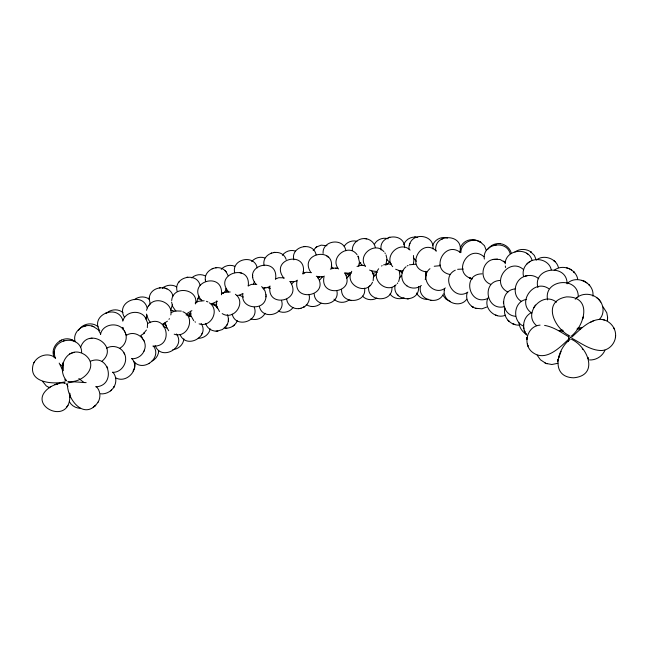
<?xml version="1.0" encoding="UTF-8"?>
<svg xmlns="http://www.w3.org/2000/svg" width="648" height="648" viewBox="0 0 648 648"><rect width="100%" height="100%" fill="white"/><g stroke="black" fill="none" stroke-linecap="round" stroke-linejoin="round"><path stroke-width="0.97" d="M526.889 335.227C521 328.285 523.244 316.208 531.789 312.482M607.33 320.606L607.613 317.301L606.771 312.741L603.077 306.893M242.838 294.257C240.335 309.363 265.526 311.729 265.988 296.468M266.012 295.172L265.064 290.96L261.671 286.538M323.093 253.457C322.064 240.141 343.869 237.427 345.878 250.752M265.98 296.857L266.02 294.735M523.568 326.203L523.608 324.583L523.584 325.207M310.635 272.144C298.615 252.882 335.543 245.965 331.233 268.24M331.541 266.652L331.59 265.056M352.326 250.355C351.905 243.397 358.887 237.646 365.602 238.683M391.935 287.591C392.826 302.989 366.971 302.154 368.623 286.951M426.036 273.553L425.914 276.202L425.752 271.358M190.569 311.243L190.925 315.625L193.712 320.647M592.888 296.12C594.726 282.982 576.655 274.242 567.3 283.459M226.97 324.972C228.809 321.886 228.898 317.893 227.294 314.677M228.323 321.189L228.363 320.485M228.404 319.918L228.444 319.164M432.88 248.856C434.897 235.459 413.837 231.628 409.739 243.842M55.193 358.206L54.14 352.998M54.205 352.131C55.185 337.738 79.145 335.624 81.535 350.357M54.1 353.703L54.246 351.459M570.24 339.447C557.11 348.292 549.828 377.225 573.674 377.8C599.546 375.386 587.663 346.672 571.52 339.325M571.86 338.288C580.778 342.897 590.709 350.746 601.903 350.511C610.254 349.952 616.564 341.618 615.543 333.469C614.709 325.904 608.035 319.472 600.356 319.326C588.651 319.999 579.814 329.84 571.917 337.009M515.363 316.289C500.199 314.969 499.487 290.15 515.087 288.935M420.374 286.91C417.847 299.943 438.348 305.978 443.475 293.836M460.89 252.599C460.671 243.454 471.76 237.411 479.593 241.542M444.358 290.547L444.463 289.227C441.604 301.442 459.505 309.274 466.754 299.246M568.442 341.512L568.709 338.199M158.703 350.722C158.663 355.088 155.885 359.162 152.005 361.066M607.484 319.675L607.613 318.233M150.19 303.872L149.194 298.655M149.275 297.821C150.474 285.655 170.068 283.978 172.984 296.023M149.137 299.23L149.332 297.27M505.156 263.744C505.408 249.464 528.355 246.426 532.073 260.375M615.406 337.624L615.584 335.923M170.821 314.928C173.453 303.361 156.824 295.593 149.421 304.665M183.846 338.823C183.554 344.056 179.221 348.478 174.166 349.458M171.688 300.542C172.846 284.901 198.839 288.644 195.599 303.953M395.069 285.395C392.064 302 420.034 303.807 418.568 286.659M221.446 294.791C223.941 270.394 185.458 281.815 201.795 300.721M122.618 328.811L122.845 327.378M275.603 279.037C278.753 255.571 241.331 265.17 255.847 284.229M425.736 277.271L425.242 279.563M216.635 300.899L216.57 306.026L219.502 311.534M147.323 327.694L147.582 322.882L145.298 317.48M270.014 285.979C266.117 309.234 303.45 301.045 290.053 281.54M145.986 319.124L146.894 314.871M385.892 265.032L386.929 258.819L386.022 254.899M557.539 361.738L557.993 359.454M248.281 285.873C250.881 262.1 212.568 274.015 228.728 291.973M146.262 318.095L146.634 316.256M409.925 243.316L408.969 246.572L409.018 249.375M172.417 304.568L170.78 310.117M571.115 336.296C584.796 325.62 592.734 296.249 566.457 296.897C541.485 301.215 554.162 328.536 569.875 336.029M439.741 265.785L439.943 264.87M459.813 252.21C464.778 233.693 433.625 232.502 435.74 250.865M505.035 307.994C502.273 316.84 510.762 325.928 519.664 325.11M467.151 292.985C464.981 299.724 469.97 307.128 476.685 308.578L475.583 308.254L481.95 308.821L486.705 307.063M146.521 310.319L147.623 307.201L149.972 304.025M373.143 280.722L373.588 275.392L371.887 270.88M144.407 350.033C148.473 339.998 136.299 329.54 126.951 334.976M324.178 276.024C318.67 298.874 357.064 292.856 344.598 272.865M413.278 264.295L413.861 260.804L413.44 255.49M348.17 276.817L349.572 272.994M180.136 334.651C186.17 349.475 210.13 336.701 201.099 323.441M210.203 328.852C209.215 334.392 203.747 338.475 198.199 338.248M302.997 274.128C308.537 249.423 268.353 258.406 284.002 278.373M100.456 334.522C102.546 323.271 119.597 321.416 124.618 331.42M460.299 248.711C461.87 240.643 472.238 237.2 478.832 241.518M558.641 357.712L561.119 351.297M403.785 244.782C405.211 240.06 410.168 236.893 415.028 237.103M557.774 360.515L559.678 354.869M122.788 321.197C125.242 311.072 140.389 309.145 145.679 317.966M385.9 265.008L386.346 263.696M198.936 296.087L196.53 302.365M226.387 288.311L224.597 292.637M409.253 245.187L409.455 244.628M297.23 280.122C291.705 303.353 330.674 296.266 317.261 276.477M80.644 347.328C87.739 326.171 119.758 346.145 102.133 361.114M131.576 358.733C136.793 359.105 142.042 355.882 144.018 351.03M432.726 245.519C434.525 239.436 441.685 236.131 447.598 238.019M143.848 351.459L144.512 349.758M358.587 266.053L359.462 262.043L357.947 255.984L358.239 256.649M163.231 326.228L164.714 323.287M189.791 316.248L190.69 314.159M398.65 281.588L400.035 276.429L399.168 270.516M201.471 334.854L201.731 334.271M201.949 333.769L202.257 333.088M253.36 284.172L254.632 281.37M237.265 320.736C235.402 325.733 229.87 328.852 224.629 328.099M488.414 297.213C482.339 307.541 495.145 319.885 505.553 315.155M265.048 313.292C262.586 318.354 256.114 320.801 250.865 318.889M372.495 282.228C366.282 296.322 343.724 284.326 351.759 271.285M604.94 350.204C602.478 356.27 595.998 360.32 589.469 359.948M67.408 383.697C67.198 400.326 85.131 421.451 98.221 401.906M98.091 402.157C101.015 397.24 100.424 390.371 96.107 386.435M540.084 325.118C526.978 325.96 522.272 344.542 532.429 352.253C545.778 362.613 560.471 346.842 569.511 338.386M51.014 386.556C22.599 404.49 70.948 428.004 69.806 395.118M556.486 302.203C542.255 290.579 522.256 313.778 536.617 325.709M318.257 278.195L319.221 276.485M374.398 244.409C376.788 239.452 383.017 237.119 388.176 238.764M168.966 319.383L169.387 318.614M217.218 331.12L222.531 329.5L226.751 325.353M226.411 325.944L227.367 324.292M200.102 285.306C196.668 271.245 173.154 277.15 177.131 291.236M133.059 371.045L134.646 367.951L135.173 363.091M533.709 307.703L534.713 306.099M265.283 287.469L264.125 288.887M146.424 330.01L143.443 333.736L140.705 335.551M344.218 246.305C346.712 242.02 352.237 240.011 356.967 241.291M378.675 268.75C370.089 279.361 386.427 294.233 396.195 284.675M78.554 330.286L79.315 329.208M319.529 280.252L322.38 276.947M313.162 250.428L316.524 246.977M346.688 278.235L349.823 274.477M360.782 262.424L359.632 263.987L360.539 262.756M397.305 283.532L397.767 282.917M292.953 307.654C289.705 312.182 283.03 313.656 278.162 310.951M66.371 407.373L67.983 405.251M487.993 249.099C490.309 245.511 494.586 243.413 498.822 243.575M535.556 305.03L535.118 305.581M282.406 255.32C285.201 251.294 290.693 249.472 295.334 251.027M399.322 278.024L401.331 275.708M79.688 328.747C84.005 323.303 92.931 322.032 98.18 326.867M178.767 282.285L179.156 281.823M291.811 283.856L294.038 281.435M317.658 277.854L318.84 276.437M527.432 263.493C523.819 266.636 522.215 271.885 523.568 276.502M251.708 261.638C254.713 257.783 260.237 256.252 264.805 257.961M148.392 305.856L148.967 305.192M373.402 277.287L375.759 274.598M221.251 269.349C224.459 265.55 230.161 264.303 234.698 266.263M143.961 333.185L144.358 332.764L143.443 333.736M369.733 285.865L370.178 285.395M429.956 268.669C418.341 278.097 433.65 297.254 445.379 287.947M320.922 303.248C317.156 307.063 310.676 307.662 306.277 304.576M387.075 264.4L389.197 262.302M575.213 299.23C581.297 292.159 593.171 292.953 599.076 299.805L598.315 299.036C603.968 304.139 604.932 313.94 599.311 319.448M406.029 266.757C399.978 271.447 400.505 281.71 406.904 285.849M94.624 406.272L95.75 405.235L93.247 407.276M106.151 313.527C110.508 309.177 118.147 308.472 122.918 312.555M191.743 277.887C195.251 274.517 200.88 273.675 205.214 275.894M528.007 262.999L529.262 262.067M526.808 264.044C533.806 256.235 548.994 259.062 551.27 269.771M167.427 321.173L162.397 324.308M164.9 323.222L162.875 324.713M233.11 326.033L234.479 324.923M162.389 288.279L163.92 287.153M349.159 273.318L346.243 275.335M304.074 306.917C308.335 304.487 310.522 299.003 308.95 294.338M134.33 299.684C138.437 296.363 144.698 295.95 149.04 299.06M349.199 299.83C344.866 303.386 337.964 303.134 333.963 299.165M191.881 310.643L187.078 313.43M576.566 297.91L576.971 297.618M381.542 266.045L382.158 265.599M554.194 270.329C562.205 263.768 575.821 268.807 577.684 278.972M217.412 301.231L211.289 304.05M421.37 285.501C417.231 288.895 410.864 288.959 406.636 285.679M67.797 381.389C82.11 384.005 100.286 366.347 84.904 354.821C67.805 343.78 55.55 367.845 66.452 380.595M316.637 246.912L321.173 245.147L326.973 245.714M315.762 247.487L317.293 246.475M72.317 340.006C62.046 334.878 49.054 346.939 54.294 357.485M133.982 361.681C143.37 372.43 162.081 358.004 153.641 346.275M514.885 252.023C519.672 248.411 526.784 248.63 531.441 252.339L530.574 251.724L534.349 255.401L536.341 260.156M529.797 261.727L530.396 261.355M148.967 363.633L149.575 363.253M467.864 292.094C454.102 301.685 440.049 277.304 455.277 270.2M171.21 312.571L175.154 310.902L181.335 311.105M300.794 308.302L303.961 306.982M303.361 307.346L304.803 306.464M163.839 287.202C167.573 284.691 172.708 284.521 176.58 286.837M119.572 348.349C125.842 345.254 128.312 336.596 124.286 330.788M537.071 259.532C543.931 254.445 556.462 258.544 558.463 267.697M407.268 265.882L408.054 265.437M195.161 303.086L198.434 301.312L204.144 300.753M221.527 293.828L224.605 292.264L230.243 291.973M221.349 293.917L222.847 293.099M190.763 313.47L186.033 314.888M190.544 313.6L189.394 314.223L190.698 313.543M243.049 293.455L239.509 295.124L236.99 295.472M61.552 340.07L59.81 340.986M49.629 387.269C54.27 384.944 59.567 382.077 64.938 383.138M147.857 323.441C167.281 312.579 174.668 347.652 152.839 346.081M441.58 239.29L442.195 238.974M442.649 238.748L443.119 238.505M376.861 298.112C372.333 300.785 365.999 300.04 362.467 296.071M590.425 322.348L594.224 320.46M248.119 285.881L251.465 284.375L256.819 284.286M106.628 348.162C112.525 344.623 121.055 346.907 124.1 353.152M525.633 276.072C514.342 278.624 511.005 295.901 521.64 301.506M225.455 271.067C218.141 262.837 202.387 270.686 205.683 281.637L205.586 281.102M269.552 286.635L266.701 287.777L263.072 287.866M69.522 354.011L73.167 352.658M259.403 306.617C262.578 320.971 286.351 314.256 281.467 300.372M92.453 326.211C83.325 322.963 72.025 331.914 75.168 341.715M275.368 279.045L278.77 277.7L284.116 277.846M357.016 266.45L361.001 265.34L364.5 265.631M404.085 297.748C399.273 299.894 393.085 298.347 389.983 294.038M286.149 259.419C281.985 246.799 260.942 252.639 264.157 265.631M212.139 268.758L213.224 268.337M122.812 320.193C117.304 303.353 89.618 315.268 99.76 330.691M302.859 273.456L306.277 272.265L311.567 272.662M404.571 247.674C404.765 231.66 378.043 234.544 381.186 250.063M493.679 259.346C481.61 261.071 478.678 279.952 490.585 284.278M82.863 326.738L85.892 325.847M296.8 280.819L294.224 281.694L289.972 281.467M90.42 361.244C109.698 353.16 116.267 385.941 95.823 386.807M106.507 312.717L105.94 312.919M271.083 253.182L271.682 252.963M64.249 340.726L63.463 340.978M557.855 363.301L551.853 364.508L546.329 363.479M377.233 272.411L372.94 273.254M330.35 269.147L333.769 268.126L337.341 268.304M487.393 298.631C468.909 306.342 461.506 273.918 482.047 273.853M383.6 264.902L387.731 263.955L390.461 264.206M388.776 237.468L389.869 237.136M525.941 275.991C530.307 274.647 535.305 275.74 538.747 278.729M524.645 276.356L527.051 275.667M409.447 264.813L415.749 264.181M299.311 308.578L300.194 308.432M323.571 276.502L319.95 276.89L316.305 276.234M504.209 306.698C485.992 311.186 481.245 280.868 500.426 280.438M73.313 352.617L74.423 352.358M569.381 337.252C561.8 332.748 553.846 326.94 544.587 325.401M321.854 276.915L322.574 276.745M300.129 308.456L301.061 308.237M510.17 253.708C506.363 239.104 481.91 244.085 484.34 259.079M582.115 327.37L577.514 328.35M434.233 266.255L439.652 265.729M493.849 259.313L500.062 259.484L505.578 262.756L503.585 261.104M492.626 259.565L497.534 259.03M526.54 299.392C513.386 301.361 511.839 321.286 523.689 326.236M347.028 273.407L345.084 273.148L351.362 273.1M349.685 273.424L350.382 273.294M89.651 338.637L90.696 338.442M91.117 338.361L92.048 338.191M562.715 330.091L558.819 330.512M494.813 245.114L496.376 244.879M560.147 331.169L563.387 330.909M457.618 269.317L463.328 269.025M159.303 287.874L160.453 287.72M187.79 277.166L186.786 277.295M172.822 349.653L173.478 349.58M316.111 254.818C313.365 240.902 290.328 246.029 293.803 259.816M286.708 299.214C287.267 304.981 293.131 309.25 298.769 308.626M428.774 299.336C423.914 300.008 418.697 297.497 416.567 292.993M298.428 308.667L299.449 308.561M576.914 329.062L580.632 328.925M215.598 267.786L216.683 267.689M376.715 271.447L371.831 270.994L369.571 270.054M407.236 298.922L408.839 298.793M273.983 252.404L274.963 252.323M473.445 240.262L472.505 240.335M112.42 372.349C122.31 372.867 129.252 360.547 123.695 352.366M205.627 323.393C206.955 328.236 211.993 331.525 216.934 331.136M216.116 331.177L217.89 331.079M304.058 246.491L305.127 246.434M403.096 270.937L399.435 270.653L395.661 269.236M225.293 328.163L226.784 328.18M65.092 383.106L64.695 383.106M415.214 237.111L417.749 237.443M414.356 237.087L415.684 237.119M499.721 243.632C504.986 243.996 509.838 247.844 511.232 252.971M311.348 306.48L312.822 306.561M498.272 243.551L500.143 243.648M100.497 393.806C105.899 394.421 111.44 391.473 114.08 386.743L113.465 387.723C116.753 383.171 116.705 376.358 112.793 372.187M68.113 382.782L74.463 381.85L86.152 382.636M80.465 408.329C76.043 408.232 71.628 405.867 69.506 401.914M213.654 304.115L215.768 304.301M337.163 268.28L335.502 268.126M426.684 271.925C404.563 269.285 420.439 236.399 436.493 251.108M341.561 289.348C340.735 304.925 367.197 303.669 364.549 288.125M431.657 300.461L430.394 300.283M400.82 271.463L402.457 271.698M366.144 238.764C370.648 239.387 374.544 243.032 375.362 247.528M365.132 238.618L366.76 238.853M402.068 271.625L399.541 271.196L401.784 271.601M350.09 300.348L350.738 300.478M350.916 300.51L351.37 300.599M199.09 323.879C211.183 328.001 220.199 309.752 209.361 302.843M174.199 334.198C187.726 338.92 196.255 317.083 182.833 311.696M364.751 265.712L365.504 266.466M604.463 320.031L602.356 319.529M450.109 274.501C429.34 270.516 444.536 239.63 460.59 252.663M211.442 304.155L216.294 305.921M239.46 295.253L243.494 297.043M566.417 267.77L568.183 268.288M450.23 301.401L446.01 299.182L443.046 295.431M267.179 287.356L268.515 287.809M472.246 278.802L469.387 277.814L472.246 278.802C451.389 273.731 468.253 243.024 483.975 256.746M93.207 326.471L98.132 329.638L100.732 334.068M91.862 326.017L93.887 326.697M64.986 381.883C53.136 384.515 28.472 382.928 33.056 364.962C35.753 355.89 48.479 351.427 55.647 358.182M163.377 326.746L166.86 327.961M172.093 310.473L171.639 310.319L173.923 311.121M190.901 316.418L186.559 314.79M189.054 315.657L189.483 315.811M581.734 280.317L583.2 280.827M241.623 273.197L239.865 272.573M537.16 355.169L540.432 359.778L545.543 363.164M165.191 288.198L165.686 288.392M166.431 288.684L167.006 288.911M577.822 328.204L579.539 328.884M544.984 362.945L547.058 363.763M49.58 387.739L46.267 385.933L42.574 381.372M206.412 301.312L207.951 301.952M115.692 377.841C126.854 384.029 140.64 368.55 131.925 358.603M201.812 300.259L197.851 298.291M268.296 287.704L270.257 288.611M73.337 340.524L75.055 341.634M71.92 339.811L73.751 340.726M480.273 241.898L484.469 245.689L486.259 250.371M479.066 241.267L480.889 242.214M569.641 268.912L571.633 269.973M507.902 292.062C489.726 283.03 509.061 256.316 523.689 269.738M548.832 288.733C533.984 278.089 516.035 302.867 531.741 313.033M472.514 306.771L472.967 307.047L472.019 306.431L473.413 307.314M525.155 333.477L526.589 334.352C522.369 332.076 519.364 327.645 518.999 322.842M222.199 313.6C233.904 321.108 246.75 302.414 235.386 294.265M84.2 382.66L78.845 378.513M585.565 281.993L586.934 282.909M399.735 271.05L402.262 273.059M304.325 273.108L302.948 271.949M526.565 253.255L527.108 253.66M527.772 254.146L528.379 254.591M479.35 241.842L479.779 242.174M597.205 298.031L596.597 297.562M194.959 321.748L195.485 322.161M410.103 250.088C399.978 240.044 383.13 256.163 392.712 266.684M328.406 257.329L326.705 255.887M212.836 303.313L215.663 306.196M331.282 266.514L333.558 268.531M362.775 265.55L360.264 263.266M372.997 273.877L374.747 275.473M391.295 263.914L386.799 259.475M383.899 251.635C375.127 241.307 357.599 254.534 365.067 265.818M60.467 364.581L62.338 366.404M397.273 294.289L398.577 295.699M175.916 311.234L172.716 306.617L171.607 302.122M416.372 261.266L413.554 257.969M150.619 322.688L148.4 319.61L146.399 314.078M226.014 271.674L228.185 275.74M225.107 270.678L226.395 272.087M588.57 284.326L589.721 285.614L589.316 285.152M357.048 254.672C348.373 242.506 329.022 257.612 338.54 268.985M66.477 380.651L66.218 380.287L66.525 380.797M125.769 334.457L126.36 335.219M168.715 330.755L166.479 327.021M144.172 340.945L143.03 339.39M582.236 348.713L582.714 349.369M599.765 300.599L600.801 302.065M176.386 333.971C186.446 347.409 161.376 361.495 155.253 345.765M384.88 252.85L385.285 253.522M59.162 363.083L62.718 370.275M67.959 386.273L66.201 383.729M142.617 338.669L141.353 336.093M124.319 317.042C115.328 301.595 142.568 291.203 147.153 307.873M124.934 332.019L125.331 332.764M124.327 353.597L124.667 354.254M106.831 366.428L107.26 367.303M107.39 367.554L107.746 368.267M613.664 327.637L614.369 329.127M358.595 257.442L358.879 258.09M65.318 380.838L64.905 379.234M165.264 322.866L166.714 327.653M165.677 324.899L166.172 326.219M226.039 288.53L226.954 291.94M217.307 308.262L216.57 306.026L217.088 307.622M588.149 357.988L588.473 358.992L588.003 357.526M257.191 267.875C254.462 253.911 231.304 258.868 234.681 272.743M254.243 307.233C259.832 321.286 235.483 328.941 232.178 314.102M122.82 327.556L123.42 329.694M537.905 287.566C532.429 267.357 567.211 262.966 567.105 283.84M505.294 265.996L505.602 267.519M547.601 299.894C543.186 279.175 578.413 275.716 578.283 296.825M523.876 328.714L523.649 327.289M205.351 279.758L205.448 280.284M336.887 290.887C340.192 305.662 315.058 308.958 314.191 293.949M81.551 351.07L81.689 352.48M568.499 335.275L568.636 337.227M503.431 301.604L503.447 302.495M503.447 302.713L503.464 303.402M252.728 275.206L252.728 275.854M252.728 276.817L252.728 277.474M62.856 365.051L62.872 370.988L63.05 362.767L62.856 365.051M570.467 337.657L570.953 337.746L570.467 337.657M527.027 337.916L526.873 339.406L527.091 337.462L527.027 337.916M583.281 317.075L582.366 319.326L583.281 317.075M34.352 362.175L34.028 362.75L34.571 361.795L34.352 362.175M111.529 389.991L110.622 390.785L111.529 389.991M223.827 292.653L222.734 293.228L224.605 292.264L223.827 292.653M56.141 384.296L54.942 384.677L58.766 383.47L56.141 384.296M319.44 276.842L319.01 276.809L319.95 276.89L319.44 276.842M291.462 281.71L290.652 281.605L291.462 281.71M497.243 315.633L495.744 315.163L497.243 315.633M514.715 324.526L513.062 323.927L514.715 324.526M584.213 281.289L583.637 281.013L585.16 281.759L584.213 281.289M554.98 261.646L553.854 260.626L554.98 261.646M509.369 321.627L508.121 320.412L509.369 321.627M574.347 272.468L573.375 271.447L574.63 272.768L574.347 272.468M524.896 331.954L524.289 330.334L524.896 331.954M527.999 346.032L527.383 344.193L527.999 346.032M69.822 396.56L69.717 393.134L69.822 397.475L69.822 396.56"/></g></svg>
